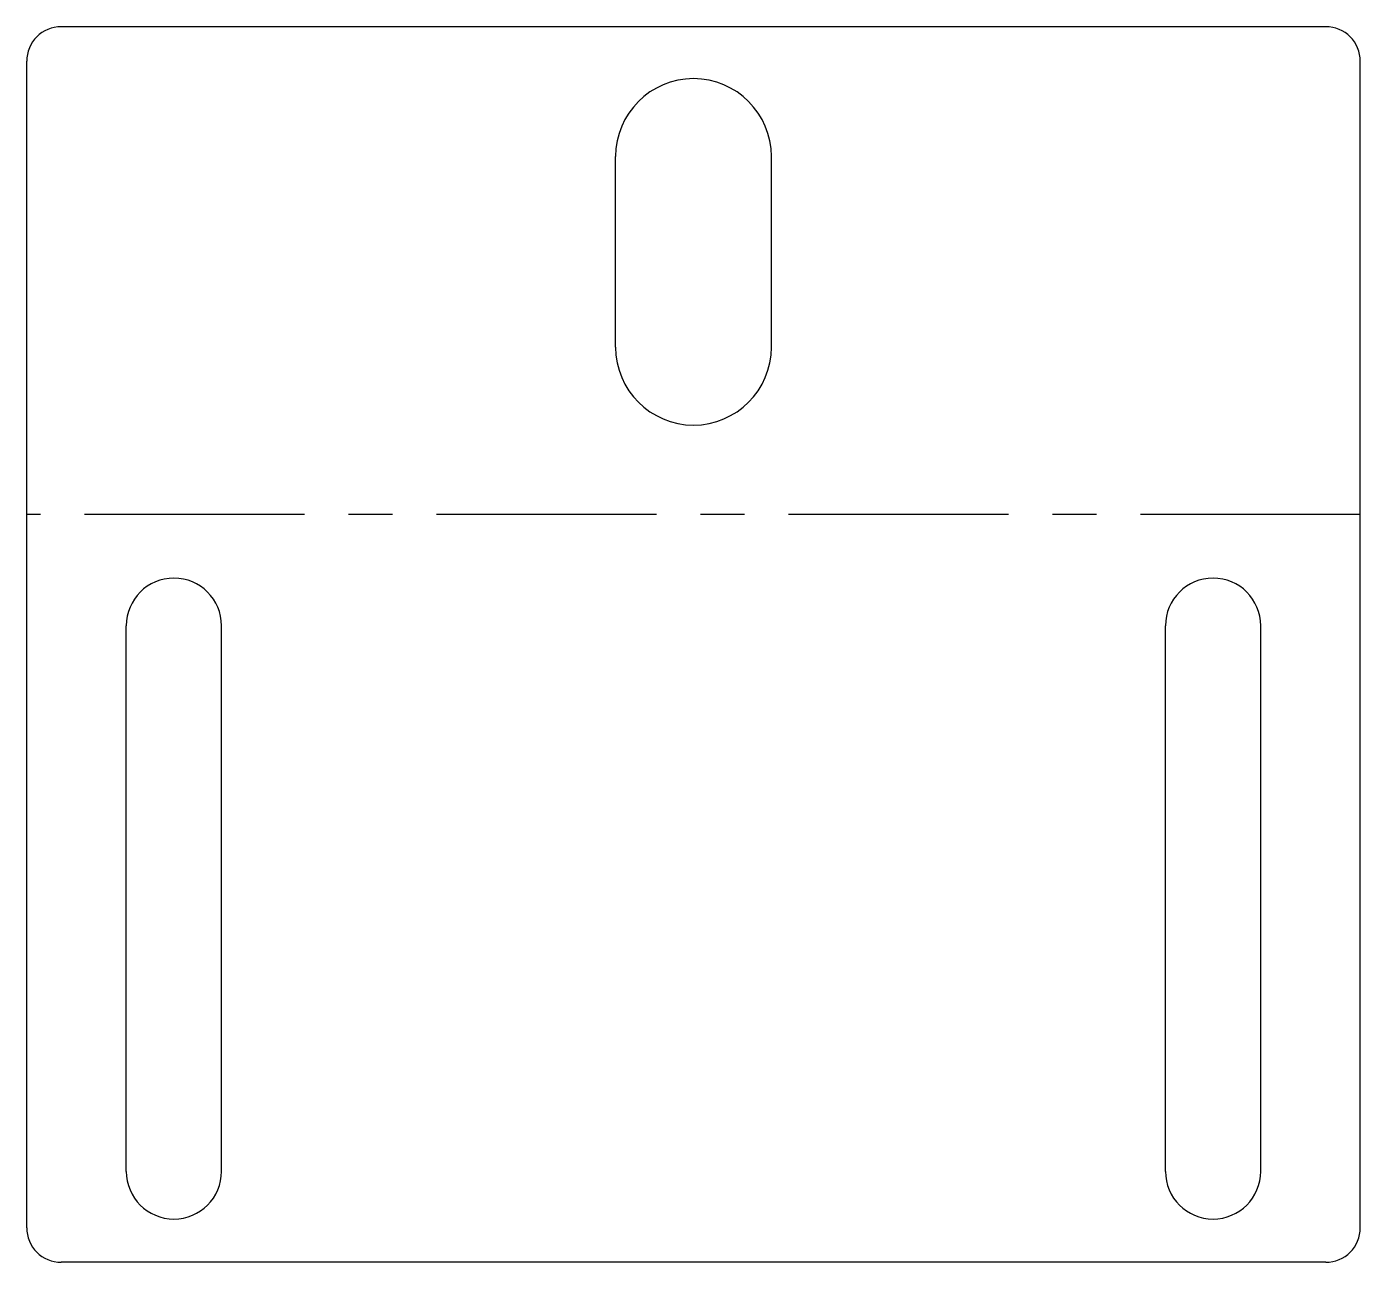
# Model space of a CAD drawing. Header units: millimetres. Extents: x -38.5 to 38.5, y -41.3 to 30.
import ezdxf

# ---------------------------------------------------------------- set-up
doc = ezdxf.new("R2010")
doc.units = ezdxf.units.MM
doc.linetypes.add('CENTERX2', pattern=[20.32, 12.7, -2.54, 2.54, -2.54])

msp = doc.modelspace()

# ---------------------------------------------------------------- linework, layer by layer
at = {"color": 7, "linetype": 'Continuous', "lineweight": 25}
for p, q in [((36.5, 30), (-36.5, 30)), ((-38.5, -39.335), (-38.5, 28)), ((38.5, -39.335), (38.5, 28)), ((-4.5, 11.5), (-4.5, 22.5)), ((4.5, 11.5), (4.5, 22.5)), ((-32.75, -36.085), (-32.75, -4.585)), ((-27.25, -36.085), (-27.25, -4.585)), ((27.25, -36.085), (27.25, -4.585)), ((32.75, -36.085), (32.75, -4.585)), ((36.5, -41.335), (-36.5, -41.335))]:
    msp.add_line(p, q, dxfattribs=at)
at = {"color": 7, "linetype": 'CENTERX2'}
msp.add_line((38.5, 1.832), (-38.5, 1.832), dxfattribs=at)
at = {"color": 7, "linetype": 'Continuous', "lineweight": 25}
for centre, radius, start, end in [((-36.5, 28), 2, 90, 180), ((36.5, 28), 2, 0, 90), ((0, 22.5), 4.5, 0, 180), ((0, 11.5), 4.5, 180, 0), ((-30, -4.585), 2.75, 0, 180), ((30, -4.585), 2.75, 0, 180), ((-30, -36.085), 2.75, 180, 0), ((30, -36.085), 2.75, 180, 0), ((-36.5, -39.335), 2, 180, 270), ((36.5, -39.335), 2, 270, 0)]:
    msp.add_arc(centre, radius, start, end, dxfattribs=at)

doc.saveas('drawing.dxf')
